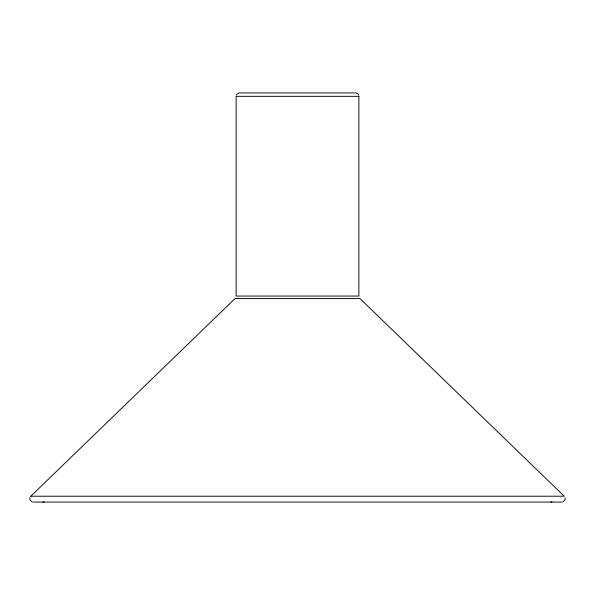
<?xml version="1.0" encoding="UTF-8"?>
<svg xmlns="http://www.w3.org/2000/svg" width="595" height="595" viewBox="0 0 595 595"><rect width="100%" height="100%" fill="white"/><g stroke="black" fill="none" stroke-linecap="round" stroke-linejoin="round"><path stroke-width="0.89" d="M29.869 497.777L29.995 499.949L32.309 501.972M236.364 95.074L237.122 93.921L238.915 92.976M30.828 496.215L235.084 298.504L359.916 298.504L564.216 496.215L30.784 496.215M562.692 501.972L565.005 499.949L565.131 497.777M239.54 92.924L355.46 92.924M33.156 502.076L561.844 502.076M356.085 92.976L357.878 93.921L358.636 95.074M552.041 502.076A3.406 3.406 0 0 1 550.918 501.89M44.082 501.89A3.406 3.406 0 0 1 42.959 502.076M358.874 96.331L236.126 96.331L236.126 296.057L358.874 296.057L358.874 96.331"/></g></svg>
